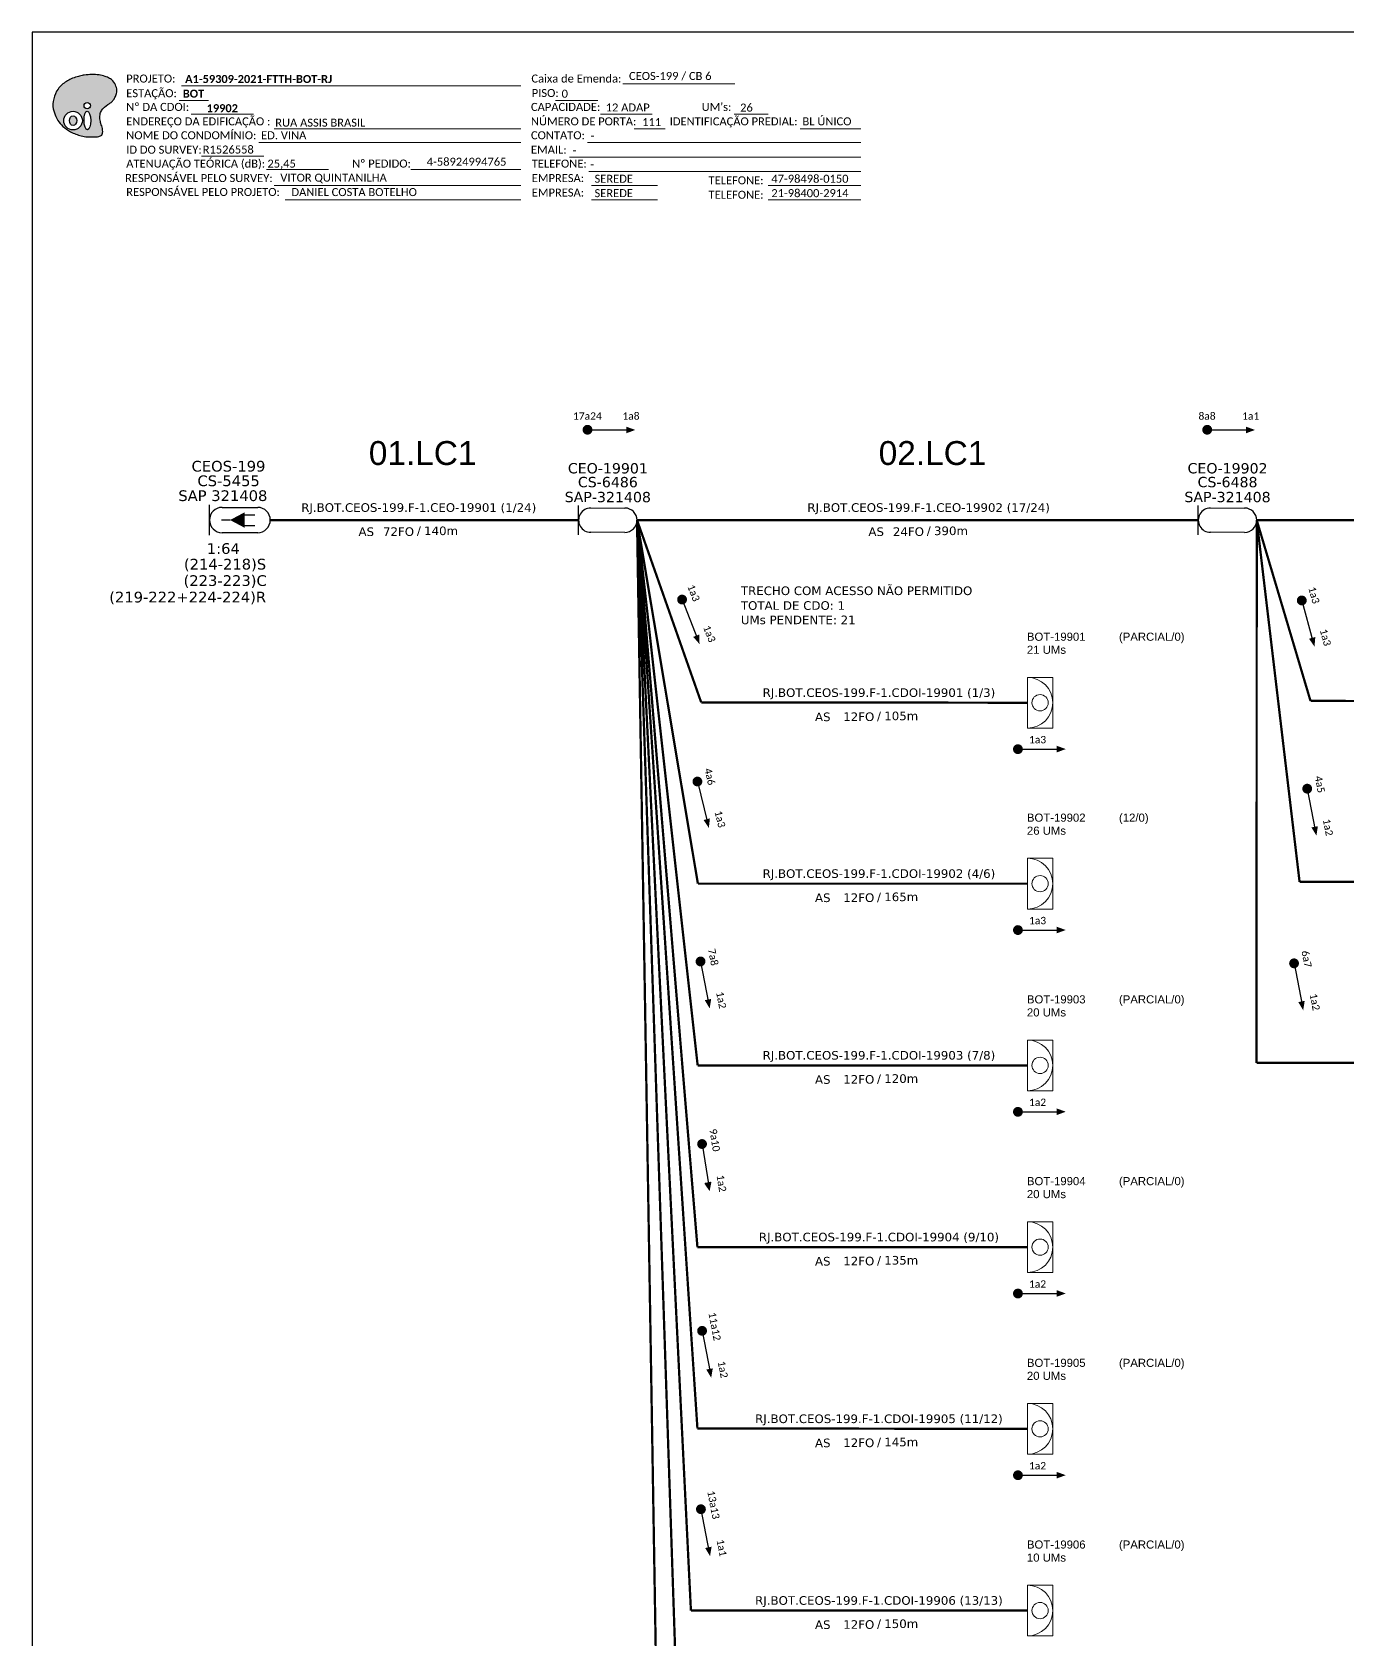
# Model space of a CAD drawing. Header units: millimetres. Extents: x -23646 to 21534, y -8869 to 15196.
# Drawn here: x -23646.2 to -23351.5, y 14835.6 to 15195.7 of the extents above; entities that cross this region are included whole.
import ezdxf
from ezdxf.enums import TextEntityAlignment as Align

# ---------------------------------------------------------------- set-up
doc = ezdxf.new("R2010")
doc.units = ezdxf.units.MM
doc.header["$LTSCALE"] = 0.03
for name, color, linetype, lineweight in [("20.0-LEGENDA DOS CDO'S", 1, 'Continuous', 0), ('20.1-CDO_INTERIOR', 1, 'Continuous', 0), ('40.1-ETIQUETAS', 1, 'Continuous', 20)]:
    doc.layers.add(name, color=color, linetype=linetype, lineweight=lineweight)
for name, color, linetype in [('20.4-CEOS', 1, 'Continuous'), ('CAP a instalar', 1, 'FENCELINE1'), ('SETA', 7, 'Continuous'), ('texto', 255, 'Continuous')]:
    doc.layers.add(name, color=color, linetype=linetype)
doc.styles.add('ARIAL', font='arial.ttf')
doc.styles.add('siredit', font='verdana.ttf')
doc.styles.get("Standard").update_dxf_attribs({"font": 'arial.ttf'})
doc.styles.add('WMF-Calibri0', font='calibri.ttf')
doc.styles.add('WMF-Calibri1', font='calibrib.ttf')
doc.linetypes.add('FENCELINE1', pattern='A,0.25,-0.1,[133,ltypeshp.shx,S=0.1,R=0,X=-0.1,Y=0],-0.1,1', length=1.45)

# ---------------------------------------------------------------- blocks, each defined once
blk = doc.blocks.new('CEOS_RP_CT_DRT')
at = {"layer": '20.4-CEOS', "color": 0}
for p, q in [((-4.54, 1.19), (-1.19, 1.19)), ((-1.19, -1.19), (-4.54, -1.19))]:
    blk.add_line(p, q, dxfattribs=at)
for points in [[(-5.73, -1.43), (-5.73, 1.44)], [(-3.79, 0), (-4.59, 0)], [(-2.47, 0.48), (-1.45, 0.48)], [(-2.47, -0.52), (-1.45, -0.52)]]:
    blk.add_lwpolyline(points, dxfattribs=at)
blk.add_lwpolyline([(-3.79, 0, 0, 1.47, 0), (-2.41, 0, 1.47, 1.47, 0)], format="xyseb", dxfattribs=at)
for centre, start, end in [((-4.54, 0), 90, 270), ((-1.19, 0), 270, 90)]:
    blk.add_arc(centre, 1.19, start, end, dxfattribs=at)
at = {"layer": '20.4-CEOS', "color": 7, "style": 'siredit'}
for tag, p in [('Nº_DA_CEOS', (-2.86, 5.6)), ('LOCAL', (-2.86, 4.24)), ('SAP', (-2.86, 2.78)), ('RACIO_SPLITAGEM', (-2.86, -1.88)), ('FIBRAS_SPLITTER', (-2.86, -3.58)), ('FIBRAS_TOP_C', (-2.86, -5.08)), ('RESERVA_FINAIS', (-2.86, -6.39))]:
    blk.add_attdef(tag, text='', height=1.01, dxfattribs=at).set_placement(p, align=Align.TOP_CENTER)
blk = doc.blocks.new('ETIQUETA_RS5F')
at = {"layer": '40.1-ETIQUETAS', "color": 0, "style": 'siredit'}
blk.add_text('/', height=1.5, dxfattribs=at).set_placement((1.55, -1.95), align=Align.MIDDLE_RIGHT)
for tag, p in [('ETIQUETA_R_SECUNDARIA', (1.18, 2.1)), ('ETIQUETA_R_PRIMARIA', (1.18, 4.1)), ('F_ATIVAS/F_MORTAS', (1.11, -4.24))]:
    blk.add_attdef(tag, text='', height=1.5, dxfattribs=at).set_placement(p, align=Align.MIDDLE_CENTER)
for tag, p in [('TIPO_CABO', (-6.62, -2.12)), ('CAP_CABO', (0.37, -2.09))]:
    blk.add_attdef(tag, text='', height=1.5, dxfattribs=at).set_placement(p, align=Align.MIDDLE_RIGHT)
blk.add_attdef('METROS', text='', height=1.5, dxfattribs=at).set_placement((2.11, -1.95), align=Align.MIDDLE_LEFT)
for tag, p in [('FUSÃO_1', (0.82, -8.39)), ('FUSÃO_2', (0.82, -10.6)), ('FUSÃO_3', (0.82, -12.93)), ('FUSÃO_4', (0.82, -15.14)), ('FUSÃO_5', (0.82, -17.16))]:
    blk.add_attdef(tag, text='', height=1.5, dxfattribs=at).set_placement(p, align=Align.CENTER)
blk = doc.blocks.new('CDOI_INT')
at = {"layer": '20.1-CDO_INTERIOR', "color": 0, "lineweight": 18}
blk.add_lwpolyline([(4.25, -4.25), (4.25, 4.25), (0, 4.25), (0, -4.25)], close=True, dxfattribs=at)
blk.add_circle((2.12, 0), 1.36, dxfattribs=at)
blk.add_arc((0, 0), 4.25, 270, 90, dxfattribs=at)
at = {"layer": "20.0-LEGENDA DOS CDO'S", "color": 0, "style": 'ARIAL'}
for tag, p in [('CDO_N', (-0.08, 10.38)), ('SPLITER_1', (21.18, 10.38)), ('SURVEY', (-0.08, 8.2)), ('SPLITER_2', (21.19, 8.68)), ('SAP', (-0.08, 6.23)), ('1:XX', (5.94, -2.22)), ('UMS', (5.94, -4.24))]:
    blk.add_attdef(tag, p, '', height=1.36, dxfattribs=at)
blk.add_attdef('FIBRAS_UTILIZADAS', text='', height=1.36, dxfattribs=at).set_placement((15.34, 10.38), align=Align.CENTER)
blk = doc.blocks.new('OI')
h = blk.add_hatch(color=40)
edge = h.paths.add_edge_path()
edge.add_spline(control_points=[(4.35, -0.67), (3.92, -0.99), (3.26, -1.5), (2.81, -2.59), (2.9, -3.5), (3.06, -4.27), (3.31, -4.85), (3.37, -5.39), (3.4, -5.88), (3.2, -6.4), (2.54, -6.61), (1.65, -6.63), (0.55, -6.67), (-0.56, -6.42), (-1.61, -6.14), (-2.77, -5.61), (-3.92, -4.77), (-4.89, -3.7), (-5.34, -2.65), (-5.6, -1.94), (-5.85, -0.96), (-5.71, 0.47), (-5.1, 2.02), (-4.14, 3.02), (-3.3, 3.61), (-2.37, 4.16), (-1.36, 4.44), (-0.56, 4.7), (0.79, 4.85), (2.24, 4.97), (3.79, 4.57), (4.67, 4.21), (5.44, 3.65), (5.76, 2.99), (6.03, 2.21), (6.01, 1.46), (5.72, 0.64), (5.31, 0.08), (4.88, -0.38), (4.51, -0.55), (4.35, -0.67)], knot_values=[0, 0, 0, 0, 1.60434, 2.417191, 3.427595, 4.282808, 4.776746, 5.304182, 5.888771, 6.258406, 6.858137, 7.79129, 8.986195, 10.124242, 11.187857, 12.242908, 13.953784, 15.414161, 16.515391, 17.349188, 17.675853, 19.552021, 21.515531, 22.568638, 23.63245, 24.621084, 25.782718, 26.745347, 27.142653, 29.870543, 31.004649, 31.921532, 32.709589, 33.801391, 34.042471, 35.192333, 35.971461, 36.628871, 37.254359, 37.836911, 37.836911, 37.836911, 37.836911], degree=3, periodic=0)
h.paths.add_polyline_path([(1.13, -0.87, -1), (-0.04, -0.87, -1)], flags=16)
edge = h.paths.add_edge_path(flags=16)
edge.add_ellipse((0.56, -3.59), major_axis=(-0.02, 1.71), ratio=0.361305, start_angle=0, end_angle=360)
h.paths.add_polyline_path([(-0.36, -3.62, -1), (-3.8, -3.62, -1)], flags=16)
edge = h.paths.add_edge_path(flags=0)
edge.add_ellipse((-2.08, -3.62), major_axis=(0, 0.885), ratio=0.758294, start_angle=0, end_angle=360)
at = {"color": 40}
for centre, radius in [((-2.08, -3.62), 1.72), ((0.54, -0.87), 0.587)]:
    blk.add_circle(centre, radius, dxfattribs=at)
blk.add_ellipse((-2.08, -3.62), major_axis=(0, 0.885), ratio=0.758294, start_param=-3.141592653589792, end_param=3.141592653589792, dxfattribs=at)
blk.add_ellipse((0.56, -3.59), major_axis=(-0.02, 1.71), ratio=0.361305, dxfattribs=at)
at = {"color": 40, "start_tangent": (-0.800898, -0.598801), "end_tangent": (-0.800898, -0.598801)}
blk.add_spline([(4.35, -0.67), (3.2, -1.78), (2.9, -2.54), (2.92, -3.55), (3.12, -4.38), (3.28, -4.85), (3.37, -5.37), (3.35, -5.95), (3.2, -6.29), (2.66, -6.55), (1.73, -6.63), (0.54, -6.62), (-0.58, -6.41), (-1.6, -6.11), (-2.56, -5.67), (-3.95, -4.67), (-4.89, -3.56), (-5.37, -2.56), (-5.64, -1.78), (-5.72, -1.46), (-5.63, 0.42), (-4.84, 2.22), (-4.13, 2.99), (-3.27, 3.62), (-2.4, 4.09), (-1.3, 4.47), (-0.37, 4.72), (0.02, 4.77), (2.75, 4.8), (3.85, 4.53), (4.69, 4.16), (5.31, 3.68), (5.85, 2.73), (5.93, 2.5), (5.94, 1.35), (5.67, 0.62), (5.29, 0.08), (4.84, -0.36), (4.35, -0.67)], degree=3, dxfattribs=at)

msp = doc.modelspace()

# ---------------------------------------------------------------- linework, layer by layer
msp.add_lwpolyline([(-23646.21, 14601.73), (-22807.65, 14601.73), (-22807.65, 15195.73), (-23646.21, 15195.73), (-23646.21, 14601.73)])
at = {"color": 7, "lineweight": 0}
for points in [[(-23612.74, 15183.69), (-23536.77, 15183.69)], [(-23513.93, 15184.18), (-23488.79, 15184.18)], [(-23613.26, 15180.41), (-23606.71, 15180.41)], [(-23528.97, 15180.45), (-23519.49, 15180.45)], [(-23610.59, 15177.34), (-23596.65, 15177.34)], [(-23518.92, 15177.34), (-23507.31, 15177.34)], [(-23488.98, 15177.34), (-23481.32, 15177.34)], [(-23592.02, 15174.1), (-23536.77, 15174.1)], [(-23511.34, 15174.1), (-23504.39, 15174.1)], [(-23474.17, 15174.1), (-23460.61, 15174.1)], [(-23608.28, 15167.93), (-23594.33, 15167.93)], [(-23595.44, 15170.99), (-23536.77, 15170.99)], [(-23525.85, 15167.75), (-23460.58, 15167.75)], [(-23521.81, 15170.99), (-23460.58, 15170.99)], [(-23593.74, 15164.96), (-23579.8, 15164.96)], [(-23561.41, 15164.97), (-23536.91, 15164.97)], [(-23560.9, 15164.97), (-23536.76, 15164.97)], [(-23521.56, 15164.52), (-23460.58, 15164.52)], [(-23592.02, 15161.4), (-23536.77, 15161.4)], [(-23520.95, 15161.4), (-23506.15, 15161.4)], [(-23481.35, 15161.4), (-23460.58, 15161.4)], [(-23589.53, 15158.17), (-23536.77, 15158.17)], [(-23520.95, 15158.17), (-23506.15, 15158.17)], [(-23481.35, 15158.17), (-23460.58, 15158.17)]]:
    msp.add_lwpolyline(points, dxfattribs=at)
at = {"const_width": 1.1}
for points in [[(-23522.37, 15106.67, 1), (-23521.27, 15106.67, 1)], [(-23383.57, 15106.67, 1), (-23382.47, 15106.67, 1)], [(-23500.84, 15069.15, 1), (-23500.44, 15068.13, 1)], [(-23500.84, 15069.15, 1), (-23500.44, 15068.13, 1)], [(-23361.98, 15068.97, 1), (-23361.69, 15067.9, 1)], [(-23361.98, 15068.97, 1), (-23361.69, 15067.9, 1)], [(-23497.34, 15028.41, 1), (-23497.08, 15027.35, 1)], [(-23497.34, 15028.41, 1), (-23497.08, 15027.35, 1)], [(-23360.72, 15026.82, 1), (-23360.51, 15025.74, 1)], [(-23360.72, 15026.82, 1), (-23360.51, 15025.74, 1)], [(-23496.61, 14988.12, 1), (-23496.4, 14987.04, 1)], [(-23496.61, 14988.12, 1), (-23496.4, 14987.04, 1)], [(-23363.67, 14987.7, 1), (-23363.46, 14986.62, 1)], [(-23363.67, 14987.7, 1), (-23363.46, 14986.62, 1)], [(-23496.25, 14947.23, 1), (-23496.08, 14946.15, 1)], [(-23496.25, 14947.23, 1), (-23496.08, 14946.15, 1)], [(-23496.26, 14905.38, 1), (-23496.05, 14904.3, 1)], [(-23496.26, 14905.38, 1), (-23496.05, 14904.3, 1)], [(-23496.52, 14865.43, 1), (-23496.31, 14864.35, 1)], [(-23496.52, 14865.43, 1), (-23496.31, 14864.35, 1)]]:
    msp.add_lwpolyline(points, format="xyb", close=True, dxfattribs=at)
for points in [[(-23425.96, 15035.13, 1.1, 1.1, 1), (-23424.86, 15035.13, 1.1, 1.1, 1)], [(-23425.96, 14994.61, 1.1, 1.1, 1), (-23424.86, 14994.61, 1.1, 1.1, 1)], [(-23425.96, 14953.9, 1.1, 1.1, 1), (-23424.86, 14953.9, 1.1, 1.1, 1)], [(-23425.96, 14913.2, 1.1, 1.1, 1), (-23424.86, 14913.2, 1.1, 1.1, 1)], [(-23425.96, 14872.5, 1.1, 1.1, 1), (-23424.86, 14872.5, 1.1, 1.1, 1)]]:
    msp.add_lwpolyline(points, format="xyseb", close=True)
at = {"layer": '20.4-CEOS', "color": 5}
for p, q in [((-23521.09, 15089.15), (-23513.45, 15089.14)), ((-23513.46, 15083.69), (-23521.1, 15083.7))]:
    msp.add_line(p, q, dxfattribs=at)
at = {"layer": '20.4-CEOS', "color": 0}
for p, q in [((-23382.29, 15089.15), (-23374.65, 15089.14)), ((-23374.66, 15083.69), (-23382.3, 15083.7))]:
    msp.add_line(p, q, dxfattribs=at)
at = {"layer": '20.4-CEOS', "color": 5}
msp.add_lwpolyline([(-23523.83, 15083.14), (-23523.82, 15089.71)], dxfattribs=at)
at = {"layer": '20.4-CEOS', "color": 0}
msp.add_lwpolyline([(-23385.02, 15083.14), (-23385.02, 15089.71)], dxfattribs=at)
at = {"layer": '20.4-CEOS', "color": 5}
for centre, start, end in [((-23521.1, 15086.42), 89.9211, 269.9211), ((-23513.45, 15086.41), 269.9211, 89.9211)]:
    msp.add_arc(centre, 2.72, start, end, dxfattribs=at)
at = {"layer": '20.4-CEOS', "color": 0}
for centre, start, end in [((-23382.3, 15086.42), 89.9211, 269.9211), ((-23374.65, 15086.41), 269.9211, 89.9211)]:
    msp.add_arc(centre, 2.72, start, end, dxfattribs=at)
at = {"layer": 'CAP a instalar', "color": 0, "linetype": 'FENCELINE1', "ltscale": 7, "const_width": 0.513}
for points in [[(-23592.87, 15086.45), (-23523.82, 15086.42)], [(-23510.73, 15086.45), (-23385.02, 15086.42)]]:
    msp.add_lwpolyline(points, dxfattribs=at)
at = {"layer": 'CAP a instalar', "color": 251, "linetype": 'FENCELINE1', "ltscale": 7, "const_width": 0.513}
for points in [[(-23510.73, 15086.45), (-23498.66, 14842.19)], [(-23510.73, 15086.45), (-23501.12, 14801.32)], [(-23510.73, 15086.45), (-23505.34, 14760.78)], [(-23497.2, 14923.59), (-23510.73, 15086.45)], [(-23496.36, 15045.61), (-23510.73, 15086.45)], [(-23510.71, 15086.33), (-23497.2, 14882.98)], [(-23497.15, 14964.3), (-23510.71, 15086.33)], [(-23371.97, 15086.41), (-23284.47, 15086.38)], [(-23371.93, 15086.44), (-23371.96, 14964.82)], [(-23371.93, 15086.44), (-23362.33, 15005.41)], [(-23371.93, 15086.44), (-23359.88, 15045.93)], [(-23496.36, 15045.61), (-23423.29, 15045.53)], [(-23359.88, 15045.93), (-23284.47, 15045.86)], [(-23362.33, 15005.41), (-23284.47, 15005.33)], [(-23423.29, 14964.3), (-23497.15, 14964.3)], [(-23371.96, 14964.89), (-23284.47, 14964.8)], [(-23423.29, 14923.59), (-23497.2, 14923.59)], [(-23497.2, 14882.98), (-23423.29, 14882.89)], [(-23423.29, 14842.19), (-23498.66, 14842.19)]]:
    msp.add_lwpolyline(points, dxfattribs=at)
at = {"layer": 'CAP a instalar', "color": 1, "linetype": 'FENCELINE1', "ltscale": 7, "const_width": 0.513}
for points in [[(-23497.1, 15005), (-23510.73, 15086.45)], [(-23423.29, 15005), (-23497.1, 15005)]]:
    msp.add_lwpolyline(points, dxfattribs=at)
at = {"layer": 'SETA'}
for points in [[(-23521.82, 15106.67), (-23512.37, 15106.67)], [(-23383.02, 15106.67), (-23373.56, 15106.67)], [(-23500.64, 15068.64), (-23497.2, 15059.83)], [(-23500.64, 15068.64), (-23497.2, 15059.83)], [(-23361.84, 15068.43), (-23359.33, 15059.32)], [(-23361.84, 15068.43), (-23359.33, 15059.32)], [(-23425.41, 15035.13), (-23415.95, 15035.13)], [(-23497.21, 15027.88), (-23494.95, 15018.7)], [(-23497.21, 15027.88), (-23494.95, 15018.7)], [(-23360.61, 15026.28), (-23358.82, 15016.99)], [(-23360.61, 15026.28), (-23358.82, 15016.99)], [(-23425.41, 14994.61), (-23415.95, 14994.61)], [(-23496.5, 14987.58), (-23494.71, 14978.3)], [(-23496.5, 14987.58), (-23494.71, 14978.3)], [(-23363.56, 14987.16), (-23361.77, 14977.87)], [(-23363.56, 14987.16), (-23361.77, 14977.87)], [(-23425.41, 14953.9), (-23415.95, 14953.9)], [(-23496.17, 14946.69), (-23494.68, 14937.35)], [(-23496.17, 14946.69), (-23494.68, 14937.35)], [(-23425.41, 14913.2), (-23415.95, 14913.2)], [(-23496.16, 14904.84), (-23494.36, 14895.56)], [(-23496.16, 14904.84), (-23494.36, 14895.56)], [(-23425.41, 14872.5), (-23415.95, 14872.5)], [(-23496.41, 14864.89), (-23494.62, 14855.6)], [(-23496.41, 14864.89), (-23494.62, 14855.6)]]:
    msp.add_lwpolyline(points, dxfattribs=at)
for points in [[(-23513.13, 15107.36), (-23511.11, 15106.63), (-23513.13, 15105.89)], [(-23374.32, 15107.36), (-23372.31, 15106.63), (-23374.32, 15105.89)], [(-23496.78, 15060.81), (-23496.73, 15058.67), (-23498.15, 15060.28)], [(-23496.78, 15060.81), (-23496.73, 15058.67), (-23498.15, 15060.28)], [(-23358.81, 15060.25), (-23358.98, 15058.11), (-23360.22, 15059.86)], [(-23358.81, 15060.25), (-23358.98, 15058.11), (-23360.22, 15059.86)], [(-23416.71, 15035.88), (-23414.7, 15035.15), (-23416.71, 15034.41)], [(-23494.41, 15019.61), (-23494.64, 15017.48), (-23495.83, 15019.26)], [(-23494.41, 15019.61), (-23494.64, 15017.48), (-23495.83, 15019.26)], [(-23358.23, 15017.88), (-23358.56, 15015.76), (-23359.67, 15017.6)], [(-23358.23, 15017.88), (-23358.56, 15015.76), (-23359.67, 15017.6)], [(-23416.71, 14995.35), (-23414.7, 14994.62), (-23416.71, 14993.89)], [(-23494.12, 14979.18), (-23494.45, 14977.06), (-23495.56, 14978.9)], [(-23494.12, 14979.18), (-23494.45, 14977.06), (-23495.56, 14978.9)], [(-23361.18, 14978.76), (-23361.52, 14976.64), (-23362.62, 14978.48)], [(-23361.18, 14978.76), (-23361.52, 14976.64), (-23362.62, 14978.48)], [(-23416.71, 14954.65), (-23414.7, 14953.92), (-23416.71, 14953.18)], [(-23494.26, 14938.25), (-23494.47, 14936.11), (-23495.68, 14937.88)], [(-23494.06, 14938.22), (-23494.47, 14936.11), (-23495.51, 14937.99)], [(-23416.71, 14913.95), (-23414.7, 14913.21), (-23416.71, 14912.48)], [(-23493.77, 14896.44), (-23494.11, 14894.33), (-23495.21, 14896.17)], [(-23493.77, 14896.44), (-23494.11, 14894.33), (-23495.21, 14896.17)], [(-23416.71, 14873.24), (-23414.7, 14872.51), (-23416.71, 14871.78)], [(-23494.03, 14856.49), (-23494.37, 14854.37), (-23495.47, 14856.21)], [(-23494.03, 14856.49), (-23494.37, 14854.37), (-23495.47, 14856.21)]]:
    msp.add_solid(points, dxfattribs=at)

# ---------------------------------------------------------------- block references
at = {"color": 7, "xscale": 1.213923925163967, "yscale": 1.213923925163967, "zscale": 1.213923925163967, "rotation": 0.1532896023949059}
msp.add_blockref('OI', (-23634.54, 15180.31), dxfattribs=at)
at = {"layer": '20.4-CEOS', "color": 0}
ref = msp.add_blockref('CEOS_RP_CT_DRT', (-23592.87, 15086.45), dxfattribs=dict(at, xscale=2.37783237695694, yscale=2.37783237695694, zscale=2.37783237695694))
ref.add_attrib('Nº_DA_CEOS', 'CEOS-199', dxfattribs={"color": 7, "height": 2.401, "style": 'siredit'}).set_placement((-23602.24, 15099.71), align=Align.TOP_CENTER)
ref.add_attrib('LOCAL', 'CS-5455', dxfattribs={"color": 7, "height": 2.401, "style": 'siredit'}).set_placement((-23602.21, 15096.44), align=Align.TOP_CENTER)
ref.add_attrib('SAP', 'SAP 321408', dxfattribs={"color": 7, "height": 2.401, "style": 'siredit'}).set_placement((-23603.5, 15093.11), align=Align.TOP_CENTER)
ref.add_attrib('RACIO_SPLITAGEM', '1:64', dxfattribs={"color": 7, "height": 2.401, "style": 'siredit'}).set_placement((-23603.39, 15081.27), align=Align.TOP_CENTER)
ref.add_attrib('FIBRAS_SPLITTER', '(214-218)S', dxfattribs={"color": 7, "height": 2.401, "style": 'siredit'}).set_placement((-23603.01, 15077.77), align=Align.TOP_CENTER)
ref.add_attrib('FIBRAS_TOP_C', '(223-223)C', dxfattribs={"color": 7, "height": 2.401, "style": 'siredit'}).set_placement((-23602.98, 15074.09), align=Align.TOP_CENTER)
ref.add_attrib('RESERVA_FINAIS', '(219-222+224-224)R', dxfattribs={"color": 7, "height": 2.4008, "style": 'siredit'}).set_placement((-23611.38, 15070.4), align=Align.TOP_CENTER)
at = {"layer": '40.1-ETIQUETAS', "color": 0}
ref = msp.add_blockref('ETIQUETA_RS5F', (-23561.14, 15086.55), dxfattribs=dict(at, xscale=1.283039983498748, yscale=1.283039983498748, zscale=1.283039983498748))
ref.add_attrib('ETIQUETA_R_SECUNDARIA', 'RJ.BOT.CEOS-199.F-1.CEO-19901 (1/24)', dxfattribs={"color": 0, "height": 1.9246, "style": 'siredit'}).set_placement((-23559.62, 15089.25), align=Align.MIDDLE_CENTER)
ref.add_attrib('TIPO_CABO', 'AS', dxfattribs={"color": 0, "height": 1.925, "style": 'siredit'}).set_placement((-23569.63, 15083.84), align=Align.MIDDLE_RIGHT)
ref.add_attrib('CAP_CABO', '72FO', dxfattribs={"color": 0, "height": 1.925, "style": 'siredit'}).set_placement((-23560.67, 15083.86), align=Align.MIDDLE_RIGHT)
ref.add_attrib('METROS', '140m', dxfattribs={"color": 0, "height": 1.925, "style": 'siredit'}).set_placement((-23558.43, 15084.04), align=Align.MIDDLE_LEFT)
ref = msp.add_blockref('ETIQUETA_RS5F', (-23446.93, 15086.55), dxfattribs=dict(at, xscale=1.283039983498748, yscale=1.283039983498748, zscale=1.283039983498748))
ref.add_attrib('ETIQUETA_R_SECUNDARIA', 'RJ.BOT.CEOS-199.F-1.CEO-19902 (17/24)', dxfattribs={"color": 0, "height": 1.9246, "style": 'siredit'}).set_placement((-23445.42, 15089.25), align=Align.MIDDLE_CENTER)
ref.add_attrib('TIPO_CABO', 'AS', dxfattribs={"color": 0, "height": 1.925, "style": 'siredit'}).set_placement((-23455.42, 15083.84), align=Align.MIDDLE_RIGHT)
ref.add_attrib('CAP_CABO', '24FO', dxfattribs={"color": 0, "height": 1.925, "style": 'siredit'}).set_placement((-23446.46, 15083.86), align=Align.MIDDLE_RIGHT)
ref.add_attrib('METROS', '390m', dxfattribs={"color": 0, "height": 1.925, "style": 'siredit'}).set_placement((-23444.22, 15084.04), align=Align.MIDDLE_LEFT)
at = {"layer": '40.1-ETIQUETAS', "color": 251}
ref = msp.add_blockref('CDOI_INT', (-23423.29, 15045.53), dxfattribs=dict(at, xscale=1.336957873303117, yscale=1.336957873303117, zscale=1.336957873303117))
ref.add_attrib('CDO_N', 'BOT-19901', (-23423.4, 15059.41), dxfattribs={"layer": "20.0-LEGENDA DOS CDO'S", "color": 0, "height": 1.819, "style": 'ARIAL'})
ref.add_attrib('FIBRAS_UTILIZADAS', '(PARCIAL/0)', (-23402.78, 15059.41), dxfattribs={"layer": "20.0-LEGENDA DOS CDO'S", "color": 0, "height": 1.8186, "style": 'ARIAL'})
ref.add_attrib('SURVEY', '21 UMs', (-23423.4, 15056.49), dxfattribs={"layer": "20.0-LEGENDA DOS CDO'S", "color": 0, "height": 1.819, "style": 'ARIAL'})
ref = msp.add_blockref('ETIQUETA_RS5F', (-23458.07, 15045.09), dxfattribs=dict(at, xscale=1.283039976607909, yscale=1.283039976607909, zscale=1.283039976607909))
ref.add_attrib('ETIQUETA_R_SECUNDARIA', 'RJ.BOT.CEOS-199.F-1.CDOI-19901 (1/3)', dxfattribs={"color": 0, "height": 1.9246, "style": 'siredit'}).set_placement((-23456.55, 15047.79), align=Align.MIDDLE_CENTER)
ref.add_attrib('TIPO_CABO', 'AS ', dxfattribs={"color": 0, "height": 1.925, "style": 'siredit'}).set_placement((-23466.55, 15042.37), align=Align.MIDDLE_RIGHT)
ref.add_attrib('CAP_CABO', '12FO', dxfattribs={"color": 0, "height": 1.925, "style": 'siredit'}).set_placement((-23457.59, 15042.4), align=Align.MIDDLE_RIGHT)
ref.add_attrib('METROS', '105m', dxfattribs={"color": 0, "height": 1.925, "style": 'siredit'}).set_placement((-23455.36, 15042.58), align=Align.MIDDLE_LEFT)
at = {"layer": '40.1-ETIQUETAS', "color": 10}
ref = msp.add_blockref('CDOI_INT', (-23423.29, 15005), dxfattribs=dict(at, xscale=1.336957873303117, yscale=1.336957873303117, zscale=1.336957873303117))
ref.add_attrib('CDO_N', 'BOT-19902', (-23423.4, 15018.88), dxfattribs={"layer": "20.0-LEGENDA DOS CDO'S", "color": 0, "height": 1.819, "style": 'ARIAL'})
ref.add_attrib('FIBRAS_UTILIZADAS', '(12/0)', (-23402.78, 15018.88), dxfattribs={"layer": "20.0-LEGENDA DOS CDO'S", "color": 0, "height": 1.819, "style": 'ARIAL'})
ref.add_attrib('SURVEY', '26 UMs', (-23423.4, 15015.96), dxfattribs={"layer": "20.0-LEGENDA DOS CDO'S", "color": 0, "height": 1.819, "style": 'ARIAL'})
at = {"layer": '40.1-ETIQUETAS', "color": 1}
ref = msp.add_blockref('ETIQUETA_RS5F', (-23458.07, 15004.56), dxfattribs=dict(at, xscale=1.283039976607909, yscale=1.283039976607909, zscale=1.283039976607909))
ref.add_attrib('ETIQUETA_R_SECUNDARIA', 'RJ.BOT.CEOS-199.F-1.CDOI-19902 (4/6)', dxfattribs={"color": 0, "height": 1.9246, "style": 'siredit'}).set_placement((-23456.55, 15007.26), align=Align.MIDDLE_CENTER)
ref.add_attrib('TIPO_CABO', 'AS ', dxfattribs={"color": 0, "height": 1.925, "style": 'siredit'}).set_placement((-23466.55, 15001.85), align=Align.MIDDLE_RIGHT)
ref.add_attrib('CAP_CABO', '12FO', dxfattribs={"color": 0, "height": 1.925, "style": 'siredit'}).set_placement((-23457.59, 15001.87), align=Align.MIDDLE_RIGHT)
ref.add_attrib('METROS', '165m', dxfattribs={"color": 0, "height": 1.925, "style": 'siredit'}).set_placement((-23455.36, 15002.05), align=Align.MIDDLE_LEFT)
at = {"layer": '40.1-ETIQUETAS', "color": 251}
ref = msp.add_blockref('CDOI_INT', (-23423.29, 14964.3), dxfattribs=dict(at, xscale=1.336957873303117, yscale=1.336957873303117, zscale=1.336957873303117))
ref.add_attrib('CDO_N', 'BOT-19903', (-23423.4, 14978.18), dxfattribs={"layer": "20.0-LEGENDA DOS CDO'S", "color": 0, "height": 1.819, "style": 'ARIAL'})
ref.add_attrib('FIBRAS_UTILIZADAS', '(PARCIAL/0)', (-23402.78, 14978.18), dxfattribs={"layer": "20.0-LEGENDA DOS CDO'S", "color": 0, "height": 1.8186, "style": 'ARIAL'})
ref.add_attrib('SURVEY', '20 UMs', (-23423.4, 14975.26), dxfattribs={"layer": "20.0-LEGENDA DOS CDO'S", "color": 0, "height": 1.819, "style": 'ARIAL'})
ref = msp.add_blockref('ETIQUETA_RS5F', (-23458.07, 14963.86), dxfattribs=dict(at, xscale=1.283039976607909, yscale=1.283039976607909, zscale=1.283039976607909))
ref.add_attrib('ETIQUETA_R_SECUNDARIA', 'RJ.BOT.CEOS-199.F-1.CDOI-19903 (7/8)', dxfattribs={"color": 0, "height": 1.9246, "style": 'siredit'}).set_placement((-23456.55, 14966.56), align=Align.MIDDLE_CENTER)
ref.add_attrib('TIPO_CABO', 'AS ', dxfattribs={"color": 0, "height": 1.925, "style": 'siredit'}).set_placement((-23466.55, 14961.14), align=Align.MIDDLE_RIGHT)
ref.add_attrib('CAP_CABO', '12FO', dxfattribs={"color": 0, "height": 1.925, "style": 'siredit'}).set_placement((-23457.59, 14961.17), align=Align.MIDDLE_RIGHT)
ref.add_attrib('METROS', '120m', dxfattribs={"color": 0, "height": 1.925, "style": 'siredit'}).set_placement((-23455.36, 14961.35), align=Align.MIDDLE_LEFT)
ref = msp.add_blockref('CDOI_INT', (-23423.29, 14923.59), dxfattribs=dict(at, xscale=1.336957873303117, yscale=1.336957873303117, zscale=1.336957873303117))
ref.add_attrib('CDO_N', 'BOT-19904', (-23423.4, 14937.47), dxfattribs={"layer": "20.0-LEGENDA DOS CDO'S", "color": 0, "height": 1.819, "style": 'ARIAL'})
ref.add_attrib('FIBRAS_UTILIZADAS', '(PARCIAL/0)', (-23402.78, 14937.47), dxfattribs={"layer": "20.0-LEGENDA DOS CDO'S", "color": 0, "height": 1.8186, "style": 'ARIAL'})
ref.add_attrib('SURVEY', '20 UMs', (-23423.4, 14934.56), dxfattribs={"layer": "20.0-LEGENDA DOS CDO'S", "color": 0, "height": 1.819, "style": 'ARIAL'})
ref = msp.add_blockref('ETIQUETA_RS5F', (-23458.07, 14923.15), dxfattribs=dict(at, xscale=1.283039976607909, yscale=1.283039976607909, zscale=1.283039976607909))
ref.add_attrib('ETIQUETA_R_SECUNDARIA', 'RJ.BOT.CEOS-199.F-1.CDOI-19904 (9/10)', dxfattribs={"color": 0, "height": 1.9246, "style": 'siredit'}).set_placement((-23456.55, 14925.85), align=Align.MIDDLE_CENTER)
ref.add_attrib('TIPO_CABO', 'AS ', dxfattribs={"color": 0, "height": 1.925, "style": 'siredit'}).set_placement((-23466.55, 14920.44), align=Align.MIDDLE_RIGHT)
ref.add_attrib('CAP_CABO', '12FO', dxfattribs={"color": 0, "height": 1.925, "style": 'siredit'}).set_placement((-23457.59, 14920.47), align=Align.MIDDLE_RIGHT)
ref.add_attrib('METROS', '135m', dxfattribs={"color": 0, "height": 1.925, "style": 'siredit'}).set_placement((-23455.36, 14920.65), align=Align.MIDDLE_LEFT)
ref = msp.add_blockref('CDOI_INT', (-23423.29, 14882.89), dxfattribs=dict(at, xscale=1.336957873303117, yscale=1.336957873303117, zscale=1.336957873303117))
ref.add_attrib('CDO_N', 'BOT-19905', (-23423.4, 14896.77), dxfattribs={"layer": "20.0-LEGENDA DOS CDO'S", "color": 0, "height": 1.819, "style": 'ARIAL'})
ref.add_attrib('FIBRAS_UTILIZADAS', '(PARCIAL/0)', (-23402.78, 14896.77), dxfattribs={"layer": "20.0-LEGENDA DOS CDO'S", "color": 0, "height": 1.8186, "style": 'ARIAL'})
ref.add_attrib('SURVEY', '20 UMs', (-23423.4, 14893.86), dxfattribs={"layer": "20.0-LEGENDA DOS CDO'S", "color": 0, "height": 1.819, "style": 'ARIAL'})
ref = msp.add_blockref('ETIQUETA_RS5F', (-23458.07, 14882.45), dxfattribs=dict(at, xscale=1.283039976607909, yscale=1.283039976607909, zscale=1.283039976607909))
ref.add_attrib('ETIQUETA_R_SECUNDARIA', 'RJ.BOT.CEOS-199.F-1.CDOI-19905 (11/12)', dxfattribs={"color": 0, "height": 1.9246, "style": 'siredit'}).set_placement((-23456.55, 14885.15), align=Align.MIDDLE_CENTER)
ref.add_attrib('TIPO_CABO', 'AS ', dxfattribs={"color": 0, "height": 1.925, "style": 'siredit'}).set_placement((-23466.55, 14879.74), align=Align.MIDDLE_RIGHT)
ref.add_attrib('CAP_CABO', '12FO', dxfattribs={"color": 0, "height": 1.925, "style": 'siredit'}).set_placement((-23457.59, 14879.77), align=Align.MIDDLE_RIGHT)
ref.add_attrib('METROS', '145m', dxfattribs={"color": 0, "height": 1.925, "style": 'siredit'}).set_placement((-23455.36, 14879.94), align=Align.MIDDLE_LEFT)
ref = msp.add_blockref('CDOI_INT', (-23423.29, 14842.19), dxfattribs=dict(at, xscale=1.336957873303117, yscale=1.336957873303117, zscale=1.336957873303117))
ref.add_attrib('CDO_N', 'BOT-19906', (-23423.4, 14856.07), dxfattribs={"layer": "20.0-LEGENDA DOS CDO'S", "color": 0, "height": 1.819, "style": 'ARIAL'})
ref.add_attrib('FIBRAS_UTILIZADAS', '(PARCIAL/0)', (-23402.78, 14856.07), dxfattribs={"layer": "20.0-LEGENDA DOS CDO'S", "color": 0, "height": 1.8186, "style": 'ARIAL'})
ref.add_attrib('SURVEY', '10 UMs', (-23423.4, 14853.15), dxfattribs={"layer": "20.0-LEGENDA DOS CDO'S", "color": 0, "height": 1.819, "style": 'ARIAL'})
ref = msp.add_blockref('ETIQUETA_RS5F', (-23458.07, 14841.75), dxfattribs=dict(at, xscale=1.283039976607909, yscale=1.283039976607909, zscale=1.283039976607909))
ref.add_attrib('ETIQUETA_R_SECUNDARIA', 'RJ.BOT.CEOS-199.F-1.CDOI-19906 (13/13)', dxfattribs={"color": 0, "height": 1.9246, "style": 'siredit'}).set_placement((-23456.55, 14844.45), align=Align.MIDDLE_CENTER)
ref.add_attrib('TIPO_CABO', 'AS ', dxfattribs={"color": 0, "height": 1.925, "style": 'siredit'}).set_placement((-23466.55, 14839.03), align=Align.MIDDLE_RIGHT)
ref.add_attrib('CAP_CABO', '12FO', dxfattribs={"color": 0, "height": 1.925, "style": 'siredit'}).set_placement((-23457.59, 14839.06), align=Align.MIDDLE_RIGHT)
ref.add_attrib('METROS', '150m', dxfattribs={"color": 0, "height": 1.925, "style": 'siredit'}).set_placement((-23455.36, 14839.24), align=Align.MIDDLE_LEFT)

# ---------------------------------------------------------------- texts
at = {"color": 7, "lineweight": 0, "style": 'WMF-Calibri0'}
for s, height, p in [('PROJETO:', 1.793, (-23625.14, 15184.44)), ('Caixa de Emenda:', 1.7927, (-23534.39, 15184.44)), ('ESTAÇÃO:', 1.793, (-23625.14, 15181.16)), ('PISO:', 1.793, (-23534.31, 15181.2)), ('Nº DA CDOI:', 1.7927, (-23625.14, 15178.09)), ('CAPACIDADE:', 1.7927, (-23534.49, 15178.09)), ("UM's:", 1.793, (-23496.25, 15178.09)), ('ENDEREÇO DA EDIFICAÇÃO :', 1.7927, (-23625.14, 15174.85)), ('NÚMERO DE PORTA:', 1.7927, (-23534.49, 15174.85)), ('IDENTIFICAÇÃO PREDIAL:', 1.7927, (-23503.41, 15174.85)), ('BL ÚNICO', 1.793, (-23473.67, 15174.85)), ('NOME DO CONDOMÍNIO:', 1.7927, (-23625.14, 15171.74)), ('ED. VINA', 1.793, (-23594.93, 15171.74)), ('CONTATO:', 1.793, (-23534.49, 15171.74)), ('ATENUAÇÃO TEÓRICA (dB):', 1.7927, (-23625.14, 15165.39)), ('ID DO SURVEY:', 1.7927, (-23625.14, 15168.5)), ('EMAIL:', 1.793, (-23534.49, 15168.5)), ('RESPONSÁVEL PELO SURVEY:', 1.7927, (-23625.38, 15162.15)), ('25,45 ', 1.793, (-23593.52, 15165.39)), ('Nº PEDIDO:', 1.793, (-23574.55, 15165.4)), ('TELEFONE:', 1.793, (-23534.31, 15165.39)), ('EMPRESA:', 1.793, (-23534.31, 15162.15)), ('RESPONSÁVEL PELO PROJETO:', 1.7927, (-23625.14, 15159.04)), ('EMPRESA:', 1.793, (-23534.31, 15158.91)), ('TELEFONE:', 1.793, (-23494.71, 15161.65)), ('TELEFONE:', 1.793, (-23494.71, 15158.41))]:
    msp.add_text(s, height=height, dxfattribs=at).set_placement(p)
at = {"color": 7, "linetype": 'Continuous'}
for s, height, style, p in [('A1-59309-2021-FTTH-BOT-RJ', 1.7927, 'WMF-Calibri1', (-23611.95, 15184.34)), ('CEOS-199 / CB 6', 1.7927, 'WMF-Calibri0', (-23512.53, 15185.02)), ('BOT', 1.793, 'WMF-Calibri1', (-23612.46, 15181.06)), ('0', 1.79, 'WMF-Calibri0', (-23527.62, 15181.05)), ('12 ADAP', 1.793, 'WMF-Calibri0', (-23517.75, 15177.96)), ('26', 1.793, 'WMF-Calibri0', (-23487.63, 15177.94)), ('RUA ASSIS BRASIL ', 1.7927, 'WMF-Calibri0', (-23591.76, 15174.56)), ('111', 1.793, 'WMF-Calibri0', (-23509.56, 15174.7)), ('-', 1.79, 'WMF-Calibri0', (-23521.12, 15171.62)), ('R1526558', 1.793, 'WMF-Calibri0', (-23608.01, 15168.54)), ('-', 1.79, 'WMF-Calibri0', (-23525.14, 15168.35)), ('VITOR QUINTANILHA', 1.7927, 'WMF-Calibri0', (-23590.63, 15162.24)), ('-', 1.79, 'WMF-Calibri0', (-23521.2, 15165.23)), ('SEREDE', 1.793, 'WMF-Calibri0', (-23520.25, 15162)), ('47-98498-0150', 1.7927, 'WMF-Calibri0', (-23480.65, 15162)), ('DANIEL COSTA BOTELHO', 1.7927, 'WMF-Calibri0', (-23588.14, 15159.01)), ('SEREDE', 1.793, 'WMF-Calibri0', (-23520.25, 15158.77)), ('21-98400-2914', 1.7927, 'WMF-Calibri0', (-23480.65, 15158.77))]:
    msp.add_text(s, height=height, dxfattribs=dict(at, style=style)).set_placement(p)
at = {"color": 7, "linetype": 'Continuous', "style": 'WMF-Calibri1'}
msp.add_text('19902', height=1.793, dxfattribs=at).set_placement((-23603.62, 15177.8), align=Align.CENTER)
at = {"color": 7, "style": 'WMF-Calibri0'}
msp.add_text('4-58924994765', height=1.7927, dxfattribs=at).set_placement((-23557.83, 15165.81))
at = {"color": 3, "style": 'siredit'}
for s, p in [('TRECHO COM ACESSO NÃO PERMITIDO', (-23487.47, 15069.65)), ('TOTAL DE CDO: 1', (-23487.47, 15066.34)), ('UMs PENDENTE: 21', (-23487.47, 15063.12))]:
    msp.add_text(s, height=1.9246, dxfattribs=at).set_placement(p)
at = {"char_height": 1.65, "width": 27.8947, "attachment_point": 5, "style": 'ARIAL'}
for s, insert in [('\\C7;\\fCalibri|b0|i0|c0|p34;1a3', (-23421.02, 15037.25)), ('\\C7;\\fCalibri|b0|i0|c0|p34;1a3', (-23421.02, 14996.73)), ('\\C7;\\fCalibri|b0|i0|c0|p34;1a2', (-23421.02, 14956.02)), ('\\C7;\\fCalibri|b0|i0|c0|p34;1a2', (-23421.02, 14915.32)), ('\\C7;\\fCalibri|b0|i0|c0|p34;1a2', (-23421.02, 14874.62))]:
    msp.add_mtext(s, dxfattribs=dict(at, insert=insert))
at = {"layer": '20.4-CEOS', "color": 5, "style": 'siredit'}
for tag, text, p in [('CEO-19901', 'CEOSXXX', (-23517.26, 15099.2)), ('CS-6486', 'CS-XXXX', (-23517.26, 15096.11)), ('SAP-321408', 'SAP 321408', (-23517.27, 15092.76))]:
    msp.add_attdef(tag, text=text, height=2.308, rotation=359.9211, dxfattribs=at).set_placement(p, align=Align.TOP_CENTER)
at = {"layer": '20.4-CEOS', "color": 0, "style": 'siredit'}
for tag, text, p in [('CEO-19902', 'CEOSXXX', (-23378.46, 15099.2)), ('CS-6488', 'CS-XXXX', (-23378.46, 15096.11)), ('SAP-321408', 'SAP 321408', (-23378.47, 15092.76))]:
    msp.add_attdef(tag, text=text, height=2.308, rotation=359.9211, dxfattribs=at).set_placement(p, align=Align.TOP_CENTER)
at = {"layer": 'texto', "char_height": 1.65, "width": 27.8947, "attachment_point": 5}
for s, insert in [('\\C7;\\fCalibri|b0|i0|c0|p34;17a24', (-23521.85, 15109.74)), ('\\C7;\\fCalibri|b0|i0|c0|p34;1a8', (-23512.08, 15109.74)), ('\\C7;\\fCalibri|b0|i0|c0|p34;8a8', (-23383.05, 15109.74)), ('\\C7;\\fCalibri|b0|i0|c0|p34;1a1', (-23373.27, 15109.74))]:
    msp.add_mtext(s, dxfattribs=dict(at, insert=insert))
at = {"layer": 'texto', "color": 3, "char_height": 5.355, "width": 31.9082, "attachment_point": 5}
for s, insert in [('\\fArial|b0|i0;01.LC1', (-23558.75, 15101.42)), ('\\fArial|b0|i0;02.LC1', (-23444.54, 15101.42))]:
    msp.add_mtext(s, dxfattribs=dict(at, insert=insert))
at = {"layer": 'texto', "char_height": 1.65, "width": 27.8947, "attachment_point": 5}
for s, insert, rotation in [('\\C7;\\fCalibri|b0|i0|c0|p34;1a3', (-23498.05, 15070.11), 291.3403), ('\\C7;\\fCalibri|b0|i0|c0|p34;1a3', (-23359.1, 15069.62), 285.3858), ('\\C7;\\fCalibri|b0|i0|c0|p34;1a3', (-23494.51, 15060.96), 291.3403), ('\\C7;\\fCalibri|b0|i0|c0|p34;1a3', (-23356.53, 15060.16), 285.3858), ('\\C7;\\fCalibri|b0|i0|c0|p34;4a6', (-23494.44, 15028.99), 283.8008), ('\\C7;\\fCalibri|b0|i0|c0|p34;4a5', (-23357.79, 15027.25), 280.9384), ('\\C7;\\fCalibri|b0|i0|c0|p34;1a3', (-23492.14, 15019.46), 283.8008), ('\\C7;\\fCalibri|b0|i0|c0|p34;1a2', (-23355.97, 15017.62), 280.9384), ('\\C7;\\fCalibri|b0|i0|c0|p34;7a8', (-23493.68, 14988.55), 280.9384), ('\\C7;\\fCalibri|b0|i0|c0|p34;6a7', (-23360.75, 14988.13), 280.9384), ('\\C7;\\fCalibri|b0|i0|c0|p34;1a2', (-23491.86, 14978.92), 280.9384), ('\\C7;\\fCalibri|b0|i0|c0|p34;1a2', (-23358.92, 14978.5), 280.9384), ('\\C7;\\fCalibri|b0|i0|c0|p34;9a10', (-23493.32, 14947.57), 279.0295), ('\\C7;\\fCalibri|b0|i0|c0|p34;1a2', (-23491.81, 14937.88), 279.0295), ('\\C7;\\fCalibri|b0|i0|c0|p34;11a12', (-23493.34, 14905.82), 280.9384), ('\\C7;\\fCalibri|b0|i0|c0|p34;1a2', (-23491.51, 14896.18), 280.9384), ('\\C7;\\fCalibri|b0|i0|c0|p34;13a13', (-23493.6, 14865.86), 280.9384), ('\\C7;\\fCalibri|b0|i0|c0|p34;1a1', (-23491.77, 14856.23), 280.9384)]:
    msp.add_mtext(s, dxfattribs=dict(at, insert=insert, rotation=rotation))

doc.saveas('drawing.dxf')
